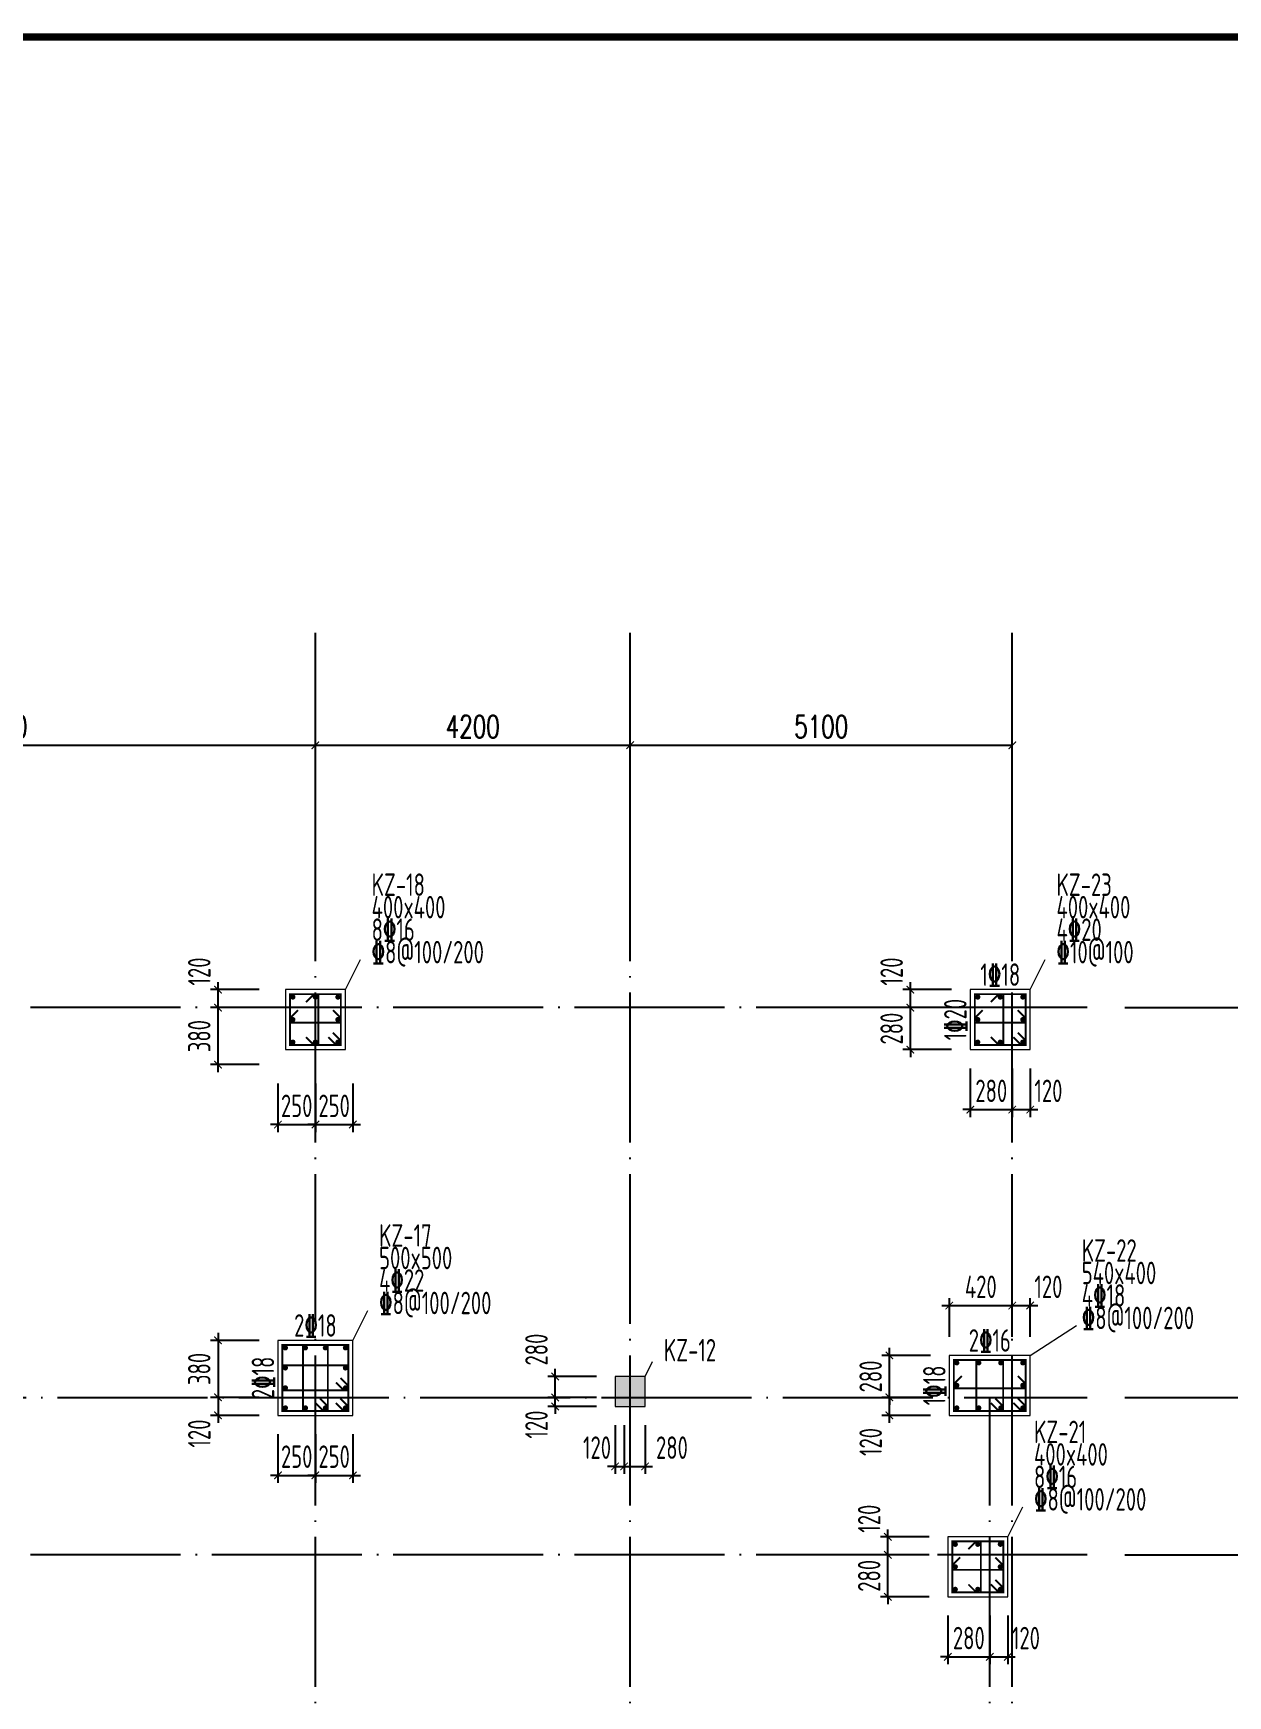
# Model space of a CAD drawing. Extents: x -638872 to -278819, y -139534 to 213996.
# Drawn here: x -401411 to -385469, y 26402 to 48581 of the extents above; entities that cross this region are included whole.
import ezdxf
from ezdxf.enums import TextEntityAlignment as Align

# ---------------------------------------------------------------- set-up
doc = ezdxf.new("R2010")
doc.units = 0
doc.header["$LTSCALE"] = 1000
doc.header["$MEASUREMENT"] = 0
doc.linetypes.add('DOTE', pattern=[2.42, 2, -0.2, 0.02, -0.2])
doc.layers.get('0').update_dxf_attribs({"linetype": 'CONTINUOUS'})
doc.layers.get('Defpoints').update_dxf_attribs({"linetype": 'CONTINUOUS'})
for name, color, linetype in [('AXIS', 171, 'CONTINUOUS'), ('DOTE', 14, 'DOTE'), ('S_PCOLUMHOOPBAR', 24, 'CONTINUOUS'), ('TK', 4, 'CONTINUOUS')]:
    doc.layers.add(name, color=color, linetype=linetype)
for name, color, linetype, lineweight in [('COLU', 7, 'CONTINUOUS', 0), ('COLU_DIM', 3, 'CONTINUOUS', 0), ('COLU_HATCH', 251, 'CONTINUOUS', 0), ('DIM', 3, 'CONTINUOUS', 0), ('S_PColumMainBar', 14, 'CONTINUOUS', 25), ('柱原位标注', 7, 'CONTINUOUS', 18), ('柱集中标注', 2, 'CONTINUOUS', 18)]:
    doc.layers.add(name, color=color, linetype=linetype, lineweight=lineweight)
doc.styles.add('_TCH_DIM_T3', font='SIMPLEX', dxfattribs={"width": 0.705882, "bigfont": 'GBCBIG'})
doc.styles.add('FromPkpm', font='Pkpmeng', dxfattribs={"width": 0.7, "bigfont": 'hztxt'})
doc.styles.add('TSSD_Dimension', font='tssdeng.shx', dxfattribs={"width": 0.7, "bigfont": 'hztxt.shx'})
doc.dimstyles.new('_TCH_ARCH&&100', dxfattribs={"dimtxt": 297.5, "dimasz": 100, "dimexe": 250, "dimexo": 300, "dimgap": 100, "dimtad": 1, "dimdec": 0, "dimzin": 0, "dimdsep": 46, "dimtxsty": '_TCH_DIM_T3', "dimblk": 'ARCHTICK', "dimcen": 0.09, "dimclrt": 7, "dimazin": 2, "dimtfac": 1, "dimtdec": 0, "dimtix": 1, "dimtmove": 2, "dimatfit": 3, "dimfxl": 0, "dimtolj": 1, "dimtzin": 0, "dimarcsym": 0})
doc.dimstyles.new('TSSD_100_100', dxfattribs={"dimtxt": 300, "dimasz": 100, "dimexe": 100, "dimexo": 250, "dimgap": 100, "dimtad": 1, "dimdec": 0, "dimzin": 0, "dimdsep": 46, "dimtxsty": 'TSSD_Dimension', "dimblk": 'ARCHTICK', "dimblk1": 'ARCHTICK', "dimblk2": 'ARCHTICK', "dimcen": 0, "dimdle": 100, "dimclrt": 7, "dimadec": 0, "dimazin": 0, "dimtfac": 1, "dimtdec": 0, "dimtix": 1, "dimtmove": 2, "dimatfit": 3, "dimfxl": 0, "dimtolj": 1, "dimtzin": 0, "dimarcsym": 0})
doc.dimstyles.new('TSSD_50_100', dxfattribs={"dimtxt": 300, "dimasz": 100, "dimexe": 100, "dimexo": 250, "dimgap": 100, "dimtad": 1, "dimdec": 0, "dimlfac": 0.5, "dimzin": 0, "dimdsep": 46, "dimtxsty": 'TSSD_Dimension', "dimblk": 'ARCHTICK', "dimblk1": 'ARCHTICK', "dimblk2": 'ARCHTICK', "dimcen": 0, "dimdle": 100, "dimclrt": 7, "dimadec": 0, "dimazin": 0, "dimtfac": 1, "dimtdec": 0, "dimtix": 1, "dimtmove": 2, "dimatfit": 3, "dimfxl": 0, "dimtolj": 1, "dimtzin": 0, "dimarcsym": 0})

# ---------------------------------------------------------------- blocks, each defined once
blk = doc.blocks.new('_ArchTick')
at = {"color": 0, "linetype": 'ByBlock', "const_width": 0.15}
blk.add_lwpolyline([(-0.5, -0.5), (0.5, 0.5)], dxfattribs=at)
blk = doc.blocks.new('*D122')
at = {"layer": 'COLU_DIM', "color": 0, "lineweight": -2}
for p, q in [((-388905, 34772), (-388905, 34122)), ((-388345, 34772), (-388345, 34122)), ((-388905, 34222), (-389005, 34222)), ((-388905, 34222), (-388345, 34222)), ((-388345, 34222), (-388245, 34222))]:
    blk.add_line(p, q, dxfattribs=at)
at = {"layer": 'Defpoints', "color": 0}
for p in [(-388905, 35022), (-388345, 35022), (-388345, 34222)]:
    blk.add_point(p, dxfattribs=at)
at = {"layer": 'COLU_DIM', "color": 0, "lineweight": -2, "xscale": 100, "yscale": 100, "zscale": 100}
blk.add_blockref('_ArchTick', (-388905, 34222), dxfattribs=at)
at = {"layer": 'COLU_DIM', "color": 0, "lineweight": -2, "xscale": 100, "yscale": 100, "zscale": 100, "rotation": 180}
blk.add_blockref('_ArchTick', (-388345, 34222), dxfattribs=at)
at = {"layer": 'COLU_DIM', "color": 7, "insert": (-388625, 34472), "char_height": 300, "attachment_point": 5, "style": 'TSSD_Dimension'}
blk.add_mtext('\\A1;280', dxfattribs=at)
blk = doc.blocks.new('*D123')
at = {"layer": 'COLU_DIM', "color": 0, "lineweight": -2}
for p, q in [((-388345, 34772), (-388345, 34122)), ((-388105, 34772), (-388105, 34122)), ((-388445, 34222), (-388005, 34222))]:
    blk.add_line(p, q, dxfattribs=at)
at = {"layer": 'Defpoints', "color": 0}
for p in [(-388345, 35022), (-388105, 35022), (-388105, 34222)]:
    blk.add_point(p, dxfattribs=at)
at = {"layer": 'COLU_DIM', "color": 0, "lineweight": -2, "xscale": 100, "yscale": 100, "zscale": 100, "rotation": 180}
blk.add_blockref('_ArchTick', (-388345, 34222), dxfattribs=at)
at = {"layer": 'COLU_DIM', "color": 0, "lineweight": -2, "xscale": 100, "yscale": 100, "zscale": 100}
blk.add_blockref('_ArchTick', (-388105, 34222), dxfattribs=at)
at = {"layer": 'COLU_DIM', "color": 7, "insert": (-387863, 34472), "char_height": 300, "attachment_point": 5, "style": 'TSSD_Dimension'}
blk.add_mtext('\\A1;120', dxfattribs=at)
blk = doc.blocks.new('*D124')
at = {"layer": 'COLU_DIM', "color": 0, "lineweight": -2}
for p, q in [((-389155, 35582), (-389805, 35582)), ((-389705, 35582), (-389705, 35682)), ((-389705, 35022), (-389705, 35582)), ((-389155, 35022), (-389805, 35022)), ((-389705, 35022), (-389705, 34922))]:
    blk.add_line(p, q, dxfattribs=at)
at = {"layer": 'Defpoints', "color": 0}
for p in [(-389705, 35582), (-388905, 35582), (-388905, 35022)]:
    blk.add_point(p, dxfattribs=at)
at = {"layer": 'COLU_DIM', "color": 0, "lineweight": -2, "xscale": 100, "yscale": 100, "zscale": 100}
for p, rotation in [((-389705, 35582), 270), ((-389705, 35022), 90)]:
    blk.add_blockref('_ArchTick', p, dxfattribs=dict(at, rotation=rotation))
at = {"layer": 'COLU_DIM', "color": 7, "insert": (-389955, 35302), "char_height": 300, "attachment_point": 5, "rotation": 90, "style": 'TSSD_Dimension'}
blk.add_mtext('\\A1;280', dxfattribs=at)
blk = doc.blocks.new('*D125')
at = {"layer": 'COLU_DIM', "color": 0, "lineweight": -2}
for p, q in [((-389155, 35822), (-389805, 35822)), ((-389705, 35482), (-389705, 35922)), ((-389155, 35582), (-389805, 35582))]:
    blk.add_line(p, q, dxfattribs=at)
at = {"layer": 'Defpoints', "color": 0}
for p in [(-389705, 35822), (-388905, 35822), (-388905, 35582)]:
    blk.add_point(p, dxfattribs=at)
at = {"layer": 'COLU_DIM', "color": 0, "lineweight": -2, "xscale": 100, "yscale": 100, "zscale": 100}
for p, rotation in [((-389705, 35822), 90), ((-389705, 35582), 270)]:
    blk.add_blockref('_ArchTick', p, dxfattribs=dict(at, rotation=rotation))
at = {"layer": 'COLU_DIM', "color": 7, "insert": (-389955, 36064), "char_height": 300, "attachment_point": 5, "rotation": 90, "style": 'TSSD_Dimension'}
blk.add_mtext('\\A1;120', dxfattribs=at)
blk = doc.blocks.new('*D126')
at = {"layer": 'COLU_DIM', "color": 0, "lineweight": -2}
for p, q in [((-398145, 34572), (-398145, 33922)), ((-397645, 34572), (-397645, 33922)), ((-398145, 34022), (-398245, 34022)), ((-398145, 34022), (-397645, 34022)), ((-397645, 34022), (-397545, 34022))]:
    blk.add_line(p, q, dxfattribs=at)
at = {"layer": 'Defpoints', "color": 0}
for p in [(-398145, 34822), (-397645, 34822), (-397645, 34022)]:
    blk.add_point(p, dxfattribs=at)
at = {"layer": 'COLU_DIM', "color": 0, "lineweight": -2, "xscale": 100, "yscale": 100, "zscale": 100}
blk.add_blockref('_ArchTick', (-398145, 34022), dxfattribs=at)
at = {"layer": 'COLU_DIM', "color": 0, "lineweight": -2, "xscale": 100, "yscale": 100, "zscale": 100, "rotation": 180}
blk.add_blockref('_ArchTick', (-397645, 34022), dxfattribs=at)
at = {"layer": 'COLU_DIM', "color": 7, "insert": (-397895, 34272), "char_height": 300, "attachment_point": 5, "style": 'TSSD_Dimension'}
blk.add_mtext('\\A1;250', dxfattribs=at)
blk = doc.blocks.new('*D127')
at = {"layer": 'COLU_DIM', "color": 0, "lineweight": -2}
for p, q in [((-397645, 34572), (-397645, 33922)), ((-397145, 34572), (-397145, 33922)), ((-397645, 34022), (-397745, 34022)), ((-397645, 34022), (-397145, 34022)), ((-397145, 34022), (-397045, 34022))]:
    blk.add_line(p, q, dxfattribs=at)
at = {"layer": 'Defpoints', "color": 0}
for p in [(-397645, 34822), (-397145, 34822), (-397145, 34022)]:
    blk.add_point(p, dxfattribs=at)
at = {"layer": 'COLU_DIM', "color": 0, "lineweight": -2, "xscale": 100, "yscale": 100, "zscale": 100}
blk.add_blockref('_ArchTick', (-397645, 34022), dxfattribs=at)
at = {"layer": 'COLU_DIM', "color": 0, "lineweight": -2, "xscale": 100, "yscale": 100, "zscale": 100, "rotation": 180}
blk.add_blockref('_ArchTick', (-397145, 34022), dxfattribs=at)
at = {"layer": 'COLU_DIM', "color": 7, "insert": (-397395, 34272), "char_height": 300, "attachment_point": 5, "style": 'TSSD_Dimension'}
blk.add_mtext('\\A1;250', dxfattribs=at)
blk = doc.blocks.new('*D128')
at = {"layer": 'COLU_DIM', "color": 0, "lineweight": -2}
for p, q in [((-398395, 35582), (-399045, 35582)), ((-398945, 34722), (-398945, 35682)), ((-398395, 34822), (-399045, 34822))]:
    blk.add_line(p, q, dxfattribs=at)
at = {"layer": 'Defpoints', "color": 0}
for p in [(-398945, 35582), (-398145, 35582), (-398145, 34822)]:
    blk.add_point(p, dxfattribs=at)
at = {"layer": 'COLU_DIM', "color": 0, "lineweight": -2, "xscale": 100, "yscale": 100, "zscale": 100}
for p, rotation in [((-398945, 35582), 90), ((-398945, 34822), 270)]:
    blk.add_blockref('_ArchTick', p, dxfattribs=dict(at, rotation=rotation))
at = {"layer": 'COLU_DIM', "color": 7, "insert": (-399195, 35202), "char_height": 300, "attachment_point": 5, "rotation": 90, "style": 'TSSD_Dimension'}
blk.add_mtext('\\A1;380', dxfattribs=at)
blk = doc.blocks.new('*D129')
at = {"layer": 'COLU_DIM', "color": 0, "lineweight": -2}
for p, q in [((-398395, 35822), (-399045, 35822)), ((-398945, 35482), (-398945, 35922)), ((-398395, 35582), (-399045, 35582))]:
    blk.add_line(p, q, dxfattribs=at)
at = {"layer": 'Defpoints', "color": 0}
for p in [(-398945, 35822), (-398145, 35822), (-398145, 35582)]:
    blk.add_point(p, dxfattribs=at)
at = {"layer": 'COLU_DIM', "color": 0, "lineweight": -2, "xscale": 100, "yscale": 100, "zscale": 100}
for p, rotation in [((-398945, 35822), 90), ((-398945, 35582), 270)]:
    blk.add_blockref('_ArchTick', p, dxfattribs=dict(at, rotation=rotation))
at = {"layer": 'COLU_DIM', "color": 7, "insert": (-399195, 36064), "char_height": 300, "attachment_point": 5, "rotation": 90, "style": 'TSSD_Dimension'}
blk.add_mtext('\\A1;120', dxfattribs=at)
blk = doc.blocks.new('*D154')
at = {"layer": 'COLU_DIM', "color": 0, "lineweight": -2}
for p, q in [((-389435, 30942), (-390085, 30942)), ((-389985, 30942), (-389985, 31042)), ((-389985, 30382), (-389985, 30942)), ((-389435, 30382), (-390085, 30382)), ((-389985, 30382), (-389985, 30282))]:
    blk.add_line(p, q, dxfattribs=at)
at = {"layer": 'Defpoints', "color": 0}
for p in [(-389985, 30942), (-389185, 30942), (-389185, 30382)]:
    blk.add_point(p, dxfattribs=at)
at = {"layer": 'COLU_DIM', "color": 0, "lineweight": -2, "xscale": 100, "yscale": 100, "zscale": 100}
for p, rotation in [((-389985, 30942), 270), ((-389985, 30382), 90)]:
    blk.add_blockref('_ArchTick', p, dxfattribs=dict(at, rotation=rotation))
at = {"layer": 'COLU_DIM', "color": 7, "insert": (-390235, 30662), "char_height": 300, "attachment_point": 5, "rotation": 90, "style": 'TSSD_Dimension'}
blk.add_mtext('\\A1;280', dxfattribs=at)
blk = doc.blocks.new('*D155')
at = {"layer": 'COLU_DIM', "color": 0, "lineweight": -2}
for p, q in [((-389205, 27472), (-389205, 26822)), ((-388645, 27472), (-388645, 26822)), ((-389205, 26922), (-389305, 26922)), ((-389205, 26922), (-388645, 26922)), ((-388645, 26922), (-388545, 26922))]:
    blk.add_line(p, q, dxfattribs=at)
at = {"layer": 'Defpoints', "color": 0}
for p in [(-389205, 27722), (-388645, 27722), (-388645, 26922)]:
    blk.add_point(p, dxfattribs=at)
at = {"layer": 'COLU_DIM', "color": 0, "lineweight": -2, "xscale": 100, "yscale": 100, "zscale": 100}
blk.add_blockref('_ArchTick', (-389205, 26922), dxfattribs=at)
at = {"layer": 'COLU_DIM', "color": 0, "lineweight": -2, "xscale": 100, "yscale": 100, "zscale": 100, "rotation": 180}
blk.add_blockref('_ArchTick', (-388645, 26922), dxfattribs=at)
at = {"layer": 'COLU_DIM', "color": 7, "insert": (-388925, 27172), "char_height": 300, "attachment_point": 5, "style": 'TSSD_Dimension'}
blk.add_mtext('\\A1;280', dxfattribs=at)
blk = doc.blocks.new('*D156')
at = {"layer": 'COLU_DIM', "color": 0, "lineweight": -2}
for p, q in [((-388645, 27472), (-388645, 26822)), ((-388405, 27472), (-388405, 26822)), ((-388745, 26922), (-388305, 26922))]:
    blk.add_line(p, q, dxfattribs=at)
at = {"layer": 'Defpoints', "color": 0}
for p in [(-388645, 27722), (-388405, 27722), (-388405, 26922)]:
    blk.add_point(p, dxfattribs=at)
at = {"layer": 'COLU_DIM', "color": 0, "lineweight": -2, "xscale": 100, "yscale": 100, "zscale": 100, "rotation": 180}
blk.add_blockref('_ArchTick', (-388645, 26922), dxfattribs=at)
at = {"layer": 'COLU_DIM', "color": 0, "lineweight": -2, "xscale": 100, "yscale": 100, "zscale": 100}
blk.add_blockref('_ArchTick', (-388405, 26922), dxfattribs=at)
at = {"layer": 'COLU_DIM', "color": 7, "insert": (-388163, 27172), "char_height": 300, "attachment_point": 5, "style": 'TSSD_Dimension'}
blk.add_mtext('\\A1;120', dxfattribs=at)
blk = doc.blocks.new('*D157')
at = {"layer": 'COLU_DIM', "color": 0, "lineweight": -2}
for p, q in [((-389455, 28282), (-390105, 28282)), ((-390005, 28282), (-390005, 28382)), ((-390005, 27722), (-390005, 28282)), ((-389455, 27722), (-390105, 27722)), ((-390005, 27722), (-390005, 27622))]:
    blk.add_line(p, q, dxfattribs=at)
at = {"layer": 'Defpoints', "color": 0}
for p in [(-390005, 28282), (-389205, 28282), (-389205, 27722)]:
    blk.add_point(p, dxfattribs=at)
at = {"layer": 'COLU_DIM', "color": 0, "lineweight": -2, "xscale": 100, "yscale": 100, "zscale": 100}
for p, rotation in [((-390005, 28282), 270), ((-390005, 27722), 90)]:
    blk.add_blockref('_ArchTick', p, dxfattribs=dict(at, rotation=rotation))
at = {"layer": 'COLU_DIM', "color": 7, "insert": (-390255, 28002), "char_height": 300, "attachment_point": 5, "rotation": 90, "style": 'TSSD_Dimension'}
blk.add_mtext('\\A1;280', dxfattribs=at)
blk = doc.blocks.new('*D158')
at = {"layer": 'COLU_DIM', "color": 0, "lineweight": -2}
for p, q in [((-390005, 28182), (-390005, 28622)), ((-389455, 28522), (-390105, 28522)), ((-389455, 28282), (-390105, 28282))]:
    blk.add_line(p, q, dxfattribs=at)
at = {"layer": 'Defpoints', "color": 0}
for p in [(-390005, 28522), (-389205, 28522), (-389205, 28282)]:
    blk.add_point(p, dxfattribs=at)
at = {"layer": 'COLU_DIM', "color": 0, "lineweight": -2, "xscale": 100, "yscale": 100, "zscale": 100}
for p, rotation in [((-390005, 28522), 90), ((-390005, 28282), 270)]:
    blk.add_blockref('_ArchTick', p, dxfattribs=dict(at, rotation=rotation))
at = {"layer": 'COLU_DIM', "color": 7, "insert": (-390255, 28764), "char_height": 300, "attachment_point": 5, "rotation": 90, "style": 'TSSD_Dimension'}
blk.add_mtext('\\A1;120', dxfattribs=at)
blk = doc.blocks.new('*D159')
at = {"layer": 'COLU_DIM', "color": 0, "lineweight": -2}
for p, q in [((-398145, 29892), (-398145, 29242)), ((-397645, 29892), (-397645, 29242)), ((-398145, 29342), (-398245, 29342)), ((-398145, 29342), (-397645, 29342)), ((-397645, 29342), (-397545, 29342))]:
    blk.add_line(p, q, dxfattribs=at)
at = {"layer": 'Defpoints', "color": 0}
for p in [(-398145, 30142), (-397645, 30142), (-397645, 29342)]:
    blk.add_point(p, dxfattribs=at)
at = {"layer": 'COLU_DIM', "color": 0, "lineweight": -2, "xscale": 100, "yscale": 100, "zscale": 100}
blk.add_blockref('_ArchTick', (-398145, 29342), dxfattribs=at)
at = {"layer": 'COLU_DIM', "color": 0, "lineweight": -2, "xscale": 100, "yscale": 100, "zscale": 100, "rotation": 180}
blk.add_blockref('_ArchTick', (-397645, 29342), dxfattribs=at)
at = {"layer": 'COLU_DIM', "color": 7, "insert": (-397895, 29592), "char_height": 300, "attachment_point": 5, "style": 'TSSD_Dimension'}
blk.add_mtext('\\A1;250', dxfattribs=at)
blk = doc.blocks.new('*D160')
at = {"layer": 'COLU_DIM', "color": 0, "lineweight": -2}
for p, q in [((-397645, 29892), (-397645, 29242)), ((-397145, 29892), (-397145, 29242)), ((-397645, 29342), (-397745, 29342)), ((-397645, 29342), (-397145, 29342)), ((-397145, 29342), (-397045, 29342))]:
    blk.add_line(p, q, dxfattribs=at)
at = {"layer": 'Defpoints', "color": 0}
for p in [(-397645, 30142), (-397145, 30142), (-397145, 29342)]:
    blk.add_point(p, dxfattribs=at)
at = {"layer": 'COLU_DIM', "color": 0, "lineweight": -2, "xscale": 100, "yscale": 100, "zscale": 100}
blk.add_blockref('_ArchTick', (-397645, 29342), dxfattribs=at)
at = {"layer": 'COLU_DIM', "color": 0, "lineweight": -2, "xscale": 100, "yscale": 100, "zscale": 100, "rotation": 180}
blk.add_blockref('_ArchTick', (-397145, 29342), dxfattribs=at)
at = {"layer": 'COLU_DIM', "color": 7, "insert": (-397395, 29592), "char_height": 300, "attachment_point": 5, "style": 'TSSD_Dimension'}
blk.add_mtext('\\A1;250', dxfattribs=at)
blk = doc.blocks.new('*D161')
at = {"layer": 'COLU_DIM', "color": 0, "lineweight": -2}
for p, q in [((-398395, 31142), (-399045, 31142)), ((-398945, 31242), (-398945, 30282)), ((-398395, 30382), (-399045, 30382))]:
    blk.add_line(p, q, dxfattribs=at)
at = {"layer": 'Defpoints', "color": 0}
for p in [(-398145, 31142), (-398945, 30382), (-398145, 30382)]:
    blk.add_point(p, dxfattribs=at)
at = {"layer": 'COLU_DIM', "color": 0, "lineweight": -2, "xscale": 100, "yscale": 100, "zscale": 100}
for p, rotation in [((-398945, 31142), 90), ((-398945, 30382), 270)]:
    blk.add_blockref('_ArchTick', p, dxfattribs=dict(at, rotation=rotation))
at = {"layer": 'COLU_DIM', "color": 7, "insert": (-399195, 30762), "char_height": 300, "attachment_point": 5, "rotation": 90, "style": 'TSSD_Dimension'}
blk.add_mtext('\\A1;380', dxfattribs=at)
blk = doc.blocks.new('*D162')
at = {"layer": 'COLU_DIM', "color": 0, "lineweight": -2}
for p, q in [((-398945, 30482), (-398945, 30042)), ((-398395, 30382), (-399045, 30382)), ((-398395, 30142), (-399045, 30142))]:
    blk.add_line(p, q, dxfattribs=at)
at = {"layer": 'Defpoints', "color": 0}
for p in [(-398145, 30382), (-398945, 30142), (-398145, 30142)]:
    blk.add_point(p, dxfattribs=at)
at = {"layer": 'COLU_DIM', "color": 0, "lineweight": -2, "xscale": 100, "yscale": 100, "zscale": 100}
for p, rotation in [((-398945, 30382), 90), ((-398945, 30142), 270)]:
    blk.add_blockref('_ArchTick', p, dxfattribs=dict(at, rotation=rotation))
at = {"layer": 'COLU_DIM', "color": 7, "insert": (-399195, 29900), "char_height": 300, "attachment_point": 5, "rotation": 90, "style": 'TSSD_Dimension'}
blk.add_mtext('\\A1;120', dxfattribs=at)
blk = doc.blocks.new('*D398')
at = {"layer": 'COLU_DIM', "color": 0, "lineweight": -2}
for p, q in [((-393645, 30012), (-393645, 29362)), ((-393525, 30012), (-393525, 29362)), ((-393645, 29462), (-393745, 29462)), ((-393645, 29462), (-393525, 29462)), ((-393525, 29462), (-393425, 29462))]:
    blk.add_line(p, q, dxfattribs=at)
at = {"layer": 'Defpoints', "color": 0}
for p in [(-393645, 30262), (-393525, 30262), (-393525, 29462)]:
    blk.add_point(p, dxfattribs=at)
at = {"layer": 'COLU_DIM', "color": 0, "lineweight": -2, "xscale": 100, "yscale": 100, "zscale": 100}
blk.add_blockref('_ArchTick', (-393645, 29462), dxfattribs=at)
at = {"layer": 'COLU_DIM', "color": 0, "lineweight": -2, "xscale": 100, "yscale": 100, "zscale": 100, "rotation": 180}
blk.add_blockref('_ArchTick', (-393525, 29462), dxfattribs=at)
at = {"layer": 'COLU_DIM', "color": 7, "insert": (-393887, 29712), "char_height": 300, "attachment_point": 5, "style": 'TSSD_Dimension'}
blk.add_mtext('\\A1;120', dxfattribs=at)
blk = doc.blocks.new('*D399')
at = {"layer": 'COLU_DIM', "color": 0, "lineweight": -2}
for p, q in [((-393525, 30012), (-393525, 29362)), ((-393245, 30012), (-393245, 29362)), ((-393625, 29462), (-393145, 29462))]:
    blk.add_line(p, q, dxfattribs=at)
at = {"layer": 'Defpoints', "color": 0}
for p in [(-393525, 30262), (-393245, 30262), (-393245, 29462)]:
    blk.add_point(p, dxfattribs=at)
at = {"layer": 'COLU_DIM', "color": 0, "lineweight": -2, "xscale": 100, "yscale": 100, "zscale": 100, "rotation": 180}
blk.add_blockref('_ArchTick', (-393525, 29462), dxfattribs=at)
at = {"layer": 'COLU_DIM', "color": 0, "lineweight": -2, "xscale": 100, "yscale": 100, "zscale": 100}
blk.add_blockref('_ArchTick', (-393245, 29462), dxfattribs=at)
at = {"layer": 'COLU_DIM', "color": 7, "insert": (-392887, 29712), "char_height": 300, "attachment_point": 5, "style": 'TSSD_Dimension'}
blk.add_mtext('\\A1;280', dxfattribs=at)
blk = doc.blocks.new('*D400')
at = {"layer": 'COLU_DIM', "color": 0, "lineweight": -2}
for p, q in [((-394445, 30382), (-394445, 30482)), ((-393895, 30382), (-394545, 30382)), ((-393895, 30262), (-394545, 30262)), ((-394445, 30262), (-394445, 30382)), ((-394445, 30262), (-394445, 30162))]:
    blk.add_line(p, q, dxfattribs=at)
at = {"layer": 'Defpoints', "color": 0}
for p in [(-394445, 30382), (-393645, 30382), (-393645, 30262)]:
    blk.add_point(p, dxfattribs=at)
at = {"layer": 'COLU_DIM', "color": 0, "lineweight": -2, "xscale": 100, "yscale": 100, "zscale": 100}
for p, rotation in [((-394445, 30382), 270), ((-394445, 30262), 90)]:
    blk.add_blockref('_ArchTick', p, dxfattribs=dict(at, rotation=rotation))
at = {"layer": 'COLU_DIM', "color": 7, "insert": (-394695, 30020), "char_height": 300, "attachment_point": 5, "rotation": 90, "style": 'TSSD_Dimension'}
blk.add_mtext('\\A1;120', dxfattribs=at)
blk = doc.blocks.new('*D401')
at = {"layer": 'COLU_DIM', "color": 0, "lineweight": -2}
for p, q in [((-393895, 30662), (-394545, 30662)), ((-394445, 30282), (-394445, 30762)), ((-393895, 30382), (-394545, 30382))]:
    blk.add_line(p, q, dxfattribs=at)
at = {"layer": 'Defpoints', "color": 0}
for p in [(-394445, 30662), (-393645, 30662), (-393645, 30382)]:
    blk.add_point(p, dxfattribs=at)
at = {"layer": 'COLU_DIM', "color": 0, "lineweight": -2, "xscale": 100, "yscale": 100, "zscale": 100}
for p, rotation in [((-394445, 30662), 90), ((-394445, 30382), 270)]:
    blk.add_blockref('_ArchTick', p, dxfattribs=dict(at, rotation=rotation))
at = {"layer": 'COLU_DIM', "color": 7, "insert": (-394695, 31020), "char_height": 300, "attachment_point": 5, "rotation": 90, "style": 'TSSD_Dimension'}
blk.add_mtext('\\A1;280', dxfattribs=at)
blk = doc.blocks.new('GeYuanFrame_30780433', base_point=(18.76, 4.34))
at = {"layer": 'TK'}
blk.add_line((43.76, 414.34), (751.76, 414.34), dxfattribs=at)
at = {"layer": 'TK', "const_width": 1}
blk.add_lwpolyline([(751.76, 414.34), (43.76, 414.34), (43.76, 14.34), (751.76, 14.34)], close=True, dxfattribs=at)
blk = doc.blocks.new('*D600')
at = {"layer": 'COLU_DIM', "color": 0, "lineweight": -2}
for p, q in [((-389985, 30042), (-389985, 30482)), ((-389435, 30382), (-390085, 30382)), ((-389435, 30142), (-390085, 30142))]:
    blk.add_line(p, q, dxfattribs=at)
at = {"layer": 'Defpoints', "color": 0}
for p in [(-389985, 30382), (-389185, 30382), (-389185, 30142)]:
    blk.add_point(p, dxfattribs=at)
at = {"layer": 'COLU_DIM', "color": 0, "lineweight": -2, "xscale": 100, "yscale": 100, "zscale": 100}
for p, rotation in [((-389985, 30382), 90), ((-389985, 30142), 270)]:
    blk.add_blockref('_ArchTick', p, dxfattribs=dict(at, rotation=rotation))
at = {"layer": 'COLU_DIM', "color": 7, "insert": (-390235, 29787), "char_height": 300, "attachment_point": 5, "rotation": 90, "style": 'TSSD_Dimension'}
blk.add_mtext('\\A1;120', dxfattribs=at)
blk = doc.blocks.new('*D601')
at = {"layer": 'Defpoints', "color": 0}
for p in [(-388345, 31608), (-389185, 30942), (-388345, 30942)]:
    blk.add_point(p, dxfattribs=at)
at = {"layer": 'DIM', "color": 0, "lineweight": -2}
for p, q in [((-389285, 31608), (-388245, 31608)), ((-389185, 31192), (-389185, 31708)), ((-388345, 31192), (-388345, 31708))]:
    blk.add_line(p, q, dxfattribs=at)
at = {"layer": 'DIM', "color": 0, "lineweight": -2, "xscale": 100, "yscale": 100, "zscale": 100, "rotation": 180}
blk.add_blockref('_ArchTick', (-389185, 31608), dxfattribs=at)
at = {"layer": 'DIM', "color": 0, "lineweight": -2, "xscale": 100, "yscale": 100, "zscale": 100}
blk.add_blockref('_ArchTick', (-388345, 31608), dxfattribs=at)
at = {"layer": 'DIM', "color": 7, "insert": (-388765, 31858), "char_height": 300, "attachment_point": 5, "style": 'TSSD_Dimension'}
blk.add_mtext('\\A1;420', dxfattribs=at)
blk = doc.blocks.new('*D602')
at = {"layer": 'Defpoints', "color": 0}
for p in [(-388105, 31608), (-388345, 30942), (-388105, 30942)]:
    blk.add_point(p, dxfattribs=at)
at = {"layer": 'DIM', "color": 0, "lineweight": -2}
for p, q in [((-388445, 31608), (-388005, 31608)), ((-388345, 31192), (-388345, 31708)), ((-388105, 31192), (-388105, 31708))]:
    blk.add_line(p, q, dxfattribs=at)
at = {"layer": 'DIM', "color": 0, "lineweight": -2, "xscale": 100, "yscale": 100, "zscale": 100, "rotation": 180}
blk.add_blockref('_ArchTick', (-388345, 31608), dxfattribs=at)
at = {"layer": 'DIM', "color": 0, "lineweight": -2, "xscale": 100, "yscale": 100, "zscale": 100}
blk.add_blockref('_ArchTick', (-388105, 31608), dxfattribs=at)
at = {"layer": 'DIM', "color": 7, "insert": (-387863, 31858), "char_height": 300, "attachment_point": 5, "style": 'TSSD_Dimension'}
blk.add_mtext('\\A1;120', dxfattribs=at)
blk = doc.blocks.new('*D687')
at = {"layer": 'AXIS', "color": 0, "lineweight": -2}
for p, q in [((-406045, 36882), (-406045, 39332)), ((-397645, 36882), (-397645, 39332)), ((-406045, 39082), (-397645, 39082))]:
    blk.add_line(p, q, dxfattribs=at)
at = {"layer": 'Defpoints', "color": 0}
for p in [(-397645, 39082), (-406045, 36582), (-397645, 36582)]:
    blk.add_point(p, dxfattribs=at)
at = {"layer": 'AXIS', "color": 0, "lineweight": -2, "xscale": 100, "yscale": 100, "zscale": 100, "rotation": 180}
blk.add_blockref('_ArchTick', (-406045, 39082), dxfattribs=at)
at = {"layer": 'AXIS', "color": 0, "lineweight": -2, "xscale": 100, "yscale": 100, "zscale": 100}
blk.add_blockref('_ArchTick', (-397645, 39082), dxfattribs=at)
at = {"layer": 'AXIS', "color": 7, "insert": (-401845, 39331), "char_height": 297.5, "attachment_point": 5, "style": '_TCH_DIM_T3'}
blk.add_mtext('\\A1;8400', dxfattribs=at)
blk = doc.blocks.new('*D688')
at = {"layer": 'AXIS', "color": 0, "lineweight": -2}
for p, q in [((-397645, 36882), (-397645, 39332)), ((-393445, 36882), (-393445, 39332)), ((-397645, 39082), (-393445, 39082))]:
    blk.add_line(p, q, dxfattribs=at)
at = {"layer": 'Defpoints', "color": 0}
for p in [(-393445, 39082), (-397645, 36582), (-393445, 36582)]:
    blk.add_point(p, dxfattribs=at)
at = {"layer": 'AXIS', "color": 0, "lineweight": -2, "xscale": 100, "yscale": 100, "zscale": 100, "rotation": 180}
blk.add_blockref('_ArchTick', (-397645, 39082), dxfattribs=at)
at = {"layer": 'AXIS', "color": 0, "lineweight": -2, "xscale": 100, "yscale": 100, "zscale": 100}
blk.add_blockref('_ArchTick', (-393445, 39082), dxfattribs=at)
at = {"layer": 'AXIS', "color": 7, "insert": (-395545, 39331), "char_height": 297.5, "attachment_point": 5, "style": '_TCH_DIM_T3'}
blk.add_mtext('\\A1;4200', dxfattribs=at)
blk = doc.blocks.new('*D689')
at = {"layer": 'AXIS', "color": 0, "lineweight": -2}
for p, q in [((-393445, 36882), (-393445, 39332)), ((-388345, 36882), (-388345, 39332)), ((-393445, 39082), (-388345, 39082))]:
    blk.add_line(p, q, dxfattribs=at)
at = {"layer": 'Defpoints', "color": 0}
for p in [(-388345, 39082), (-393445, 36582), (-388345, 36582)]:
    blk.add_point(p, dxfattribs=at)
at = {"layer": 'AXIS', "color": 0, "lineweight": -2, "xscale": 100, "yscale": 100, "zscale": 100, "rotation": 180}
blk.add_blockref('_ArchTick', (-393445, 39082), dxfattribs=at)
at = {"layer": 'AXIS', "color": 0, "lineweight": -2, "xscale": 100, "yscale": 100, "zscale": 100}
blk.add_blockref('_ArchTick', (-388345, 39082), dxfattribs=at)
at = {"layer": 'AXIS', "color": 7, "insert": (-390895, 39331), "char_height": 297.5, "attachment_point": 5, "style": '_TCH_DIM_T3'}
blk.add_mtext('\\A1;5100', dxfattribs=at)

msp = doc.modelspace()

# ---------------------------------------------------------------- hatches: boundary and pattern name
at = {"layer": 'COLU_HATCH'}
msp.add_hatch(color=256, dxfattribs=at).paths.add_polyline_path([(-393245.18, 30262.14), (-393245.18, 30662.14), (-393645.18, 30662.14), (-393645.18, 30262.14)])

# ---------------------------------------------------------------- linework, layer by layer
at = {"layer": 'AXIS'}
for p, q in [((-397645.18, 36582.14), (-397645.18, 40582.14)), ((-393445.18, 36582.14), (-393445.18, 40582.14)), ((-388345.18, 36582.14), (-388345.18, 40582.14)), ((-386845.18, 35582.14), (-382845.18, 35582.14)), ((-386845.18, 30382.14), (-382845.18, 30382.14)), ((-386845.18, 28282.14), (-382845.18, 28282.14))]:
    msp.add_line(p, q, dxfattribs=at)
at = {"layer": 'COLU'}
for points in [[(-397245.18, 35022.14), (-397245.18, 35822.14), (-398045.18, 35822.14), (-398045.18, 35022.14)], [(-388105.18, 35022.14), (-388105.18, 35822.14), (-388905.18, 35822.14), (-388905.18, 35022.14)], [(-397145.18, 30142.14), (-397145.18, 31142.14), (-398145.18, 31142.14), (-398145.18, 30142.14)], [(-398145.18, 30142.14), (-397145.18, 30142.14), (-397145.18, 31142.14), (-398145.18, 31142.14)], [(-388105.18, 30142.14), (-388105.18, 30942.14), (-389185.18, 30942.14), (-389185.18, 30142.14)], [(-393245.18, 30262.14), (-393245.18, 30662.14), (-393645.18, 30662.14), (-393645.18, 30262.14)], [(-388405.18, 27722.14), (-388405.18, 28522.14), (-389205.18, 28522.14), (-389205.18, 27722.14)]]:
    msp.add_lwpolyline(points, close=True, dxfattribs=at)
at = {"layer": 'DOTE', "color": 8, "linetype": 'DOTE'}
for p, q in [((-397645.18, 21682.14), (-397645.18, 36582.14)), ((-393445.18, 21682.14), (-393445.18, 36582.14)), ((-388345.18, 21682.14), (-388345.18, 36582.14)), ((-387345.18, 35582.14), (-432545.18, 35582.14)), ((-432545.18, 30382.14), (-387345.18, 30382.14)), ((-388645.18, 21682.14), (-388645.18, 30382.14)), ((-387345.18, 28282.14), (-432545.18, 28282.14))]:
    msp.add_line(p, q, dxfattribs=at)
at = {"layer": 'S_PCOLUMHOOPBAR', "ltscale": 2, "const_width": 25}
for points in [[(-397471.25, 35188.2), (-397365.18, 35082.14), (-397305.18, 35082.14), (-397305.18, 35142.14), (-397305.18, 35082.14), (-397305.18, 35762.14), (-397985.18, 35762.14), (-397985.18, 35082.14), (-397365.18, 35082.14), (-397305.18, 35082.14), (-397305.18, 35142.14), (-397411.25, 35248.2)], [(-397771.25, 35188.2), (-397665.18, 35082.14), (-397605.18, 35082.14), (-397605.18, 35762.14), (-397665.18, 35762.14), (-397771.25, 35656.07)], [(-388331.25, 35188.2), (-388225.18, 35082.14), (-388165.18, 35082.14), (-388165.18, 35142.14), (-388165.18, 35082.14), (-388165.18, 35762.14), (-388845.18, 35762.14), (-388845.18, 35082.14), (-388225.18, 35082.14), (-388165.18, 35082.14), (-388165.18, 35142.14), (-388271.25, 35248.2)], [(-388631.25, 35188.2), (-388525.18, 35082.14), (-388465.18, 35082.14), (-388465.18, 35762.14), (-388525.18, 35762.14), (-388631.25, 35656.07)], [(-397879.11, 35548.2), (-397985.18, 35442.14), (-397985.18, 35382.14), (-397305.18, 35382.14), (-397305.18, 35442.14), (-397411.25, 35548.2)], [(-388739.11, 35548.2), (-388845.18, 35442.14), (-388845.18, 35382.14), (-388165.18, 35382.14), (-388165.18, 35442.14), (-388271.25, 35548.2)], [(-397371.25, 30308.2), (-397265.18, 30202.14), (-397205.18, 30202.14), (-397205.18, 30262.14), (-397205.18, 30202.14), (-397205.18, 31082.14), (-398085.18, 31082.14), (-398085.18, 30202.14), (-397265.18, 30202.14), (-397205.18, 30202.14), (-397205.18, 30262.14), (-397311.25, 30368.2)], [(-397644.58, 30308.2), (-397538.51, 30202.14), (-397478.51, 30202.14), (-397478.51, 30262.14), (-397478.51, 30202.14), (-397478.51, 31082.14), (-397811.85, 31082.14), (-397811.85, 30202.14), (-397538.51, 30202.14), (-397478.51, 30202.14), (-397478.51, 30262.14), (-397584.58, 30368.2)], [(-388331.25, 30308.2), (-388225.18, 30202.14), (-388165.18, 30202.14), (-388165.18, 30262.14), (-388165.18, 30202.14), (-388165.18, 30882.14), (-389125.18, 30882.14), (-389125.18, 30202.14), (-388225.18, 30202.14), (-388165.18, 30202.14), (-388165.18, 30262.14), (-388271.25, 30368.2)], [(-388632.58, 30308.2), (-388526.51, 30202.14), (-388466.51, 30202.14), (-388466.51, 30262.14), (-388466.51, 30202.14), (-388466.51, 30882.14), (-388823.85, 30882.14), (-388823.85, 30202.14), (-388526.51, 30202.14), (-388466.51, 30202.14), (-388466.51, 30262.14), (-388572.58, 30368.2)], [(-397371.25, 30581.54), (-397265.18, 30475.47), (-397205.18, 30475.47), (-397205.18, 30535.47), (-397205.18, 30475.47), (-397205.18, 30808.8), (-398085.18, 30808.8), (-398085.18, 30475.47), (-397265.18, 30475.47), (-397205.18, 30475.47), (-397205.18, 30535.47), (-397311.25, 30641.54)], [(-389019.11, 30668.2), (-389125.18, 30562.14), (-389125.18, 30502.14), (-388165.18, 30502.14), (-388165.18, 30562.14), (-388271.25, 30668.2)], [(-388631.25, 27888.2), (-388525.18, 27782.14), (-388465.18, 27782.14), (-388465.18, 27842.14), (-388465.18, 27782.14), (-388465.18, 28462.14), (-389145.18, 28462.14), (-389145.18, 27782.14), (-388525.18, 27782.14), (-388465.18, 27782.14), (-388465.18, 27842.14), (-388571.25, 27948.2)], [(-388931.25, 27888.2), (-388825.18, 27782.14), (-388765.18, 27782.14), (-388765.18, 28462.14), (-388825.18, 28462.14), (-388931.25, 28356.07)], [(-389039.11, 28248.2), (-389145.18, 28142.14), (-389145.18, 28082.14), (-388465.18, 28082.14), (-388465.18, 28142.14), (-388571.25, 28248.2)]]:
    msp.add_lwpolyline(points, dxfattribs=at)
at = {"layer": 'S_PColumMainBar', "ltscale": 2, "const_width": 35}
for points in [[(-397928.68, 35723.14, 1), (-397963.68, 35723.14, 1)], [(-397627.68, 35723.14, 1), (-397662.68, 35723.14, 1)], [(-397326.68, 35723.14, 1), (-397361.68, 35723.14, 1)], [(-388788.68, 35723.14, 1), (-388823.68, 35723.14, 1)], [(-388487.68, 35723.14, 1), (-388522.68, 35723.14, 1)], [(-388186.68, 35723.14, 1), (-388221.68, 35723.14, 1)], [(-397928.68, 35422.14, 1), (-397963.68, 35422.14, 1)], [(-397326.68, 35422.14, 1), (-397361.68, 35422.14, 1)], [(-388788.68, 35422.14, 1), (-388823.68, 35422.14, 1)], [(-388186.68, 35422.14, 1), (-388221.68, 35422.14, 1)], [(-397928.68, 35121.14, 1), (-397963.68, 35121.14, 1)], [(-397627.68, 35121.14, 1), (-397662.68, 35121.14, 1)], [(-397326.68, 35121.14, 1), (-397361.68, 35121.14, 1)], [(-388788.68, 35121.14, 1), (-388823.68, 35121.14, 1)], [(-388487.68, 35121.14, 1), (-388522.68, 35121.14, 1)], [(-388186.68, 35121.14, 1), (-388221.68, 35121.14, 1)], [(-398028.68, 31043.14, 1), (-398063.68, 31043.14, 1)], [(-397761.35, 31043.14, 1), (-397796.35, 31043.14, 1)], [(-397494.01, 31043.14, 1), (-397529.01, 31043.14, 1)], [(-397226.68, 31043.14, 1), (-397261.68, 31043.14, 1)], [(-389068.68, 30843.14, 1), (-389103.68, 30843.14, 1)], [(-388774.68, 30843.14, 1), (-388809.68, 30843.14, 1)], [(-388480.68, 30843.14, 1), (-388515.68, 30843.14, 1)], [(-388186.68, 30843.14, 1), (-388221.68, 30843.14, 1)], [(-398028.68, 30775.8, 1), (-398063.68, 30775.8, 1)], [(-397226.68, 30775.8, 1), (-397261.68, 30775.8, 1)], [(-398028.68, 30508.47, 1), (-398063.68, 30508.47, 1)], [(-397226.68, 30508.47, 1), (-397261.68, 30508.47, 1)], [(-389068.68, 30542.14, 1), (-389103.68, 30542.14, 1)], [(-388186.68, 30542.14, 1), (-388221.68, 30542.14, 1)], [(-398028.68, 30241.14, 1), (-398063.68, 30241.14, 1)], [(-397761.35, 30241.14, 1), (-397796.35, 30241.14, 1)], [(-397494.01, 30241.14, 1), (-397529.01, 30241.14, 1)], [(-397226.68, 30241.14, 1), (-397261.68, 30241.14, 1)], [(-389068.68, 30241.14, 1), (-389103.68, 30241.14, 1)], [(-388774.68, 30241.14, 1), (-388809.68, 30241.14, 1)], [(-388480.68, 30241.14, 1), (-388515.68, 30241.14, 1)], [(-388186.68, 30241.14, 1), (-388221.68, 30241.14, 1)], [(-389088.68, 28423.14, 1), (-389123.68, 28423.14, 1)], [(-388787.68, 28423.14, 1), (-388822.68, 28423.14, 1)], [(-388486.68, 28423.14, 1), (-388521.68, 28423.14, 1)], [(-389088.68, 28122.14, 1), (-389123.68, 28122.14, 1)], [(-388486.68, 28122.14, 1), (-388521.68, 28122.14, 1)], [(-389088.68, 27821.14, 1), (-389123.68, 27821.14, 1)], [(-388787.68, 27821.14, 1), (-388822.68, 27821.14, 1)], [(-388486.68, 27821.14, 1), (-388521.68, 27821.14, 1)]]:
    msp.add_lwpolyline(points, format="xyb", close=True, dxfattribs=at)
at = {"layer": '柱集中标注', "lineweight": 18, "ltscale": 2}
for p, q in [((-397245.18, 35822.14), (-397045.18, 36222.14)), ((-388105.18, 35822.14), (-387905.18, 36222.14)), ((-397145.18, 31142.14), (-396945.18, 31542.14)), ((-388105.18, 30942.14), (-387488.45, 31342.14)), ((-388405.18, 28522.14), (-388205.18, 28922.14))]:
    msp.add_line(p, q, dxfattribs=at)
at = {"layer": '柱集中标注', "lineweight": 18, "ltscale": 1}
msp.add_line((-393245.18, 30662.14), (-393145.18, 30862.14), dxfattribs=at)

# ---------------------------------------------------------------- block references
at = {"layer": 'COLU_HATCH', "xscale": 100, "yscale": 100, "zscale": 100}
msp.add_blockref('GeYuanFrame_30780433', (-443132.04, 7530.67), dxfattribs=at)

# ---------------------------------------------------------------- texts
at = {"layer": '柱原位标注', "lineweight": 25, "style": 'FromPkpm', "width": 0.7}
for s, rotation, p in [('1\x8418', 0.000002, (-388505.18, 35872.14)), ('1\x8420', 90, (-388955.18, 35422.14)), ('2\x8418', 0.000003, (-397645.18, 31192.14)), ('2\x8416', 0.000003, (-388645.18, 30992.14)), ('2\x8418', 90, (-398195.18, 30642.14)), ('1\x8418', 90, (-389235.18, 30542.14))]:
    msp.add_text(s, height=300, rotation=rotation, dxfattribs=at).set_placement(p, align=Align.CENTER)
at = {"layer": '柱集中标注', "lineweight": 25, "style": 'FromPkpm', "width": 0.7}
for s, p in [('KZ-18', (-396895.18, 37072.14)), ('KZ-23', (-387755.18, 37072.14)), ('400x400', (-396895.18, 36772.14)), ('400x400', (-387755.18, 36772.14)), ('8\x8416', (-396895.18, 36472.14)), ('4\x8420', (-387755.18, 36472.14)), ('\x848@100/200', (-396895.18, 36172.14)), ('\x8410@100', (-387755.18, 36172.14)), ('KZ-17', (-396795.18, 32392.14)), ('500x500', (-396795.18, 32092.14)), ('KZ-22', (-387418.1, 32192.14)), ('540x400', (-387418.1, 31892.14)), ('4\x8422', (-396795.18, 31792.14)), ('\x848@100/200', (-396795.18, 31492.14)), ('4\x8418', (-387418.1, 31592.14)), ('\x848@100/200', (-387418.1, 31292.14)), ('KZ-12', (-392995.18, 30862.14)), ('KZ-21', (-388055.18, 29772.14)), ('400x400', (-388055.18, 29472.14)), ('8\x8416', (-388055.18, 29172.14)), ('\x848@100/200', (-388055.18, 28872.14))]:
    msp.add_text(s, height=300, dxfattribs=at).set_placement(p)

# ---------------------------------------------------------------- dimensions: what is measured, and where the dimension line sits
at = {"layer": 'AXIS'}
for p1, p2, text, picture, middle in [((-406045.18, 36582.14), (-397645.18, 36582.14), '8400', '*D687', (-401845.18, 39330.89)), ((-397645.18, 36582.14), (-393445.18, 36582.14), '4200', '*D688', (-395545.18, 39330.89)), ((-393445.18, 36582.14), (-388345.18, 36582.14), '5100', '*D689', (-390895.18, 39330.89))]:
    dim = msp.add_aligned_dim(p1=p1, p2=p2, distance=2500, text=text, dimstyle='_TCH_ARCH&&100', dxfattribs=at)
    dim.commit()
    dim.dimension.update_dxf_attribs({"geometry": picture, "text_midpoint": middle})
at = {"layer": 'COLU_DIM'}
for base, p1, p2, dimstyle, picture, middle in [((-398945.18, 35822.14), (-398145.18, 35582.14), (-398145.18, 35822.14), 'TSSD_50_100', '*D129', (-399195.18, 36064.06)), ((-389705.18, 35822.14), (-388905.18, 35582.14), (-388905.18, 35822.14), 'TSSD_50_100', '*D125', (-389955.18, 36064.06)), ((-394445.18, 30662.14), (-393645.18, 30382.14), (-393645.18, 30662.14), 'TSSD_100_100', '*D401', (-394695.18, 31020.21)), ((-398945.18, 30142.14), (-398145.18, 30382.14), (-398145.18, 30142.14), 'TSSD_50_100', '*D162', (-399195.18, 29900.21)), ((-394445.18, 30382.14), (-393645.18, 30262.14), (-393645.18, 30382.14), 'TSSD_100_100', '*D400', (-394695.18, 30020.21)), ((-389985.18, 30382.14), (-389185.18, 30142.14), (-389185.18, 30382.14), 'TSSD_50_100', '*D600', (-390235.18, 29786.84)), ((-390005.18, 28522.14), (-389205.18, 28282.14), (-389205.18, 28522.14), 'TSSD_50_100', '*D158', (-390255.18, 28764.06))]:
    dim = msp.add_linear_dim(base=base, p1=p1, p2=p2, angle=270, dimstyle=dimstyle, dxfattribs=at)
    dim.commit()
    dim.dimension.update_dxf_attribs({"geometry": picture, "text_midpoint": middle, "dimtype": 128})
for base, p1, p2, picture, middle in [((-398945.18, 35582.14), (-398145.18, 34822.14), (-398145.18, 35582.14), '*D128', (-399195.18, 35202.14)), ((-389705.18, 35582.14), (-388905.18, 35022.14), (-388905.18, 35582.14), '*D124', (-389955.18, 35302.14)), ((-398945.18, 30382.14), (-398145.18, 31142.14), (-398145.18, 30382.14), '*D161', (-399195.18, 30762.14)), ((-389985.18, 30942.14), (-389185.18, 30382.14), (-389185.18, 30942.14), '*D154', (-390235.18, 30662.14)), ((-390005.18, 28282.14), (-389205.18, 27722.14), (-389205.18, 28282.14), '*D157', (-390255.18, 28002.14))]:
    dim = msp.add_linear_dim(base=base, p1=p1, p2=p2, angle=270, dimstyle='TSSD_50_100', dxfattribs=at)
    dim.commit()
    dim.dimension.update_dxf_attribs({"geometry": picture, "text_midpoint": middle})
for base, p1, p2, picture, middle in [((-397645.18, 34022.14), (-398145.18, 34822.14), (-397645.18, 34822.14), '*D126', (-397895.18, 34272.14)), ((-397145.18, 34022.14), (-397645.18, 34822.14), (-397145.18, 34822.14), '*D127', (-397395.18, 34272.14)), ((-388345.18, 34222.14), (-388905.18, 35022.14), (-388345.18, 35022.14), '*D122', (-388625.18, 34472.14)), ((-397645.18, 29342.14), (-398145.18, 30142.14), (-397645.18, 30142.14), '*D159', (-397895.18, 29592.14)), ((-397145.18, 29342.14), (-397645.18, 30142.14), (-397145.18, 30142.14), '*D160', (-397395.18, 29592.14)), ((-388645.18, 26922.14), (-389205.18, 27722.14), (-388645.18, 27722.14), '*D155', (-388925.18, 27172.14))]:
    dim = msp.add_linear_dim(base=base, p1=p1, p2=p2, dimstyle='TSSD_50_100', dxfattribs=at)
    dim.commit()
    dim.dimension.update_dxf_attribs({"geometry": picture, "text_midpoint": middle})
for base, p1, p2, dimstyle, picture, middle in [((-388105.18, 34222.14), (-388345.18, 35022.14), (-388105.18, 35022.14), 'TSSD_50_100', '*D123', (-387863.26, 34472.14)), ((-393525.18, 29462.14), (-393645.18, 30262.14), (-393525.18, 30262.14), 'TSSD_100_100', '*D398', (-393887.1, 29712.14)), ((-393245.18, 29462.14), (-393525.18, 30262.14), (-393245.18, 30262.14), 'TSSD_100_100', '*D399', (-392887.1, 29712.14)), ((-388405.18, 26922.14), (-388645.18, 27722.14), (-388405.18, 27722.14), 'TSSD_50_100', '*D156', (-388163.26, 27172.14))]:
    dim = msp.add_linear_dim(base=base, p1=p1, p2=p2, dimstyle=dimstyle, dxfattribs=at)
    dim.commit()
    dim.dimension.update_dxf_attribs({"geometry": picture, "text_midpoint": middle, "dimtype": 128})
at = {"layer": 'DIM'}
dim = msp.add_linear_dim(base=(-388345.18, 31608.18), p1=(-389185.18, 30942.14), p2=(-388345.18, 30942.14), dimstyle='TSSD_50_100', dxfattribs=at)
dim.commit()
dim.dimension.update_dxf_attribs({"geometry": '*D601', "text_midpoint": (-388765.18, 31858.18)})
dim = msp.add_linear_dim(base=(-388105.18, 31608.18), p1=(-388345.18, 30942.14), p2=(-388105.18, 30942.14), dimstyle='TSSD_50_100', dxfattribs=at)
dim.commit()
dim.dimension.update_dxf_attribs({"geometry": '*D602', "text_midpoint": (-387863.26, 31858.18), "dimtype": 128})

doc.saveas('drawing.dxf')
